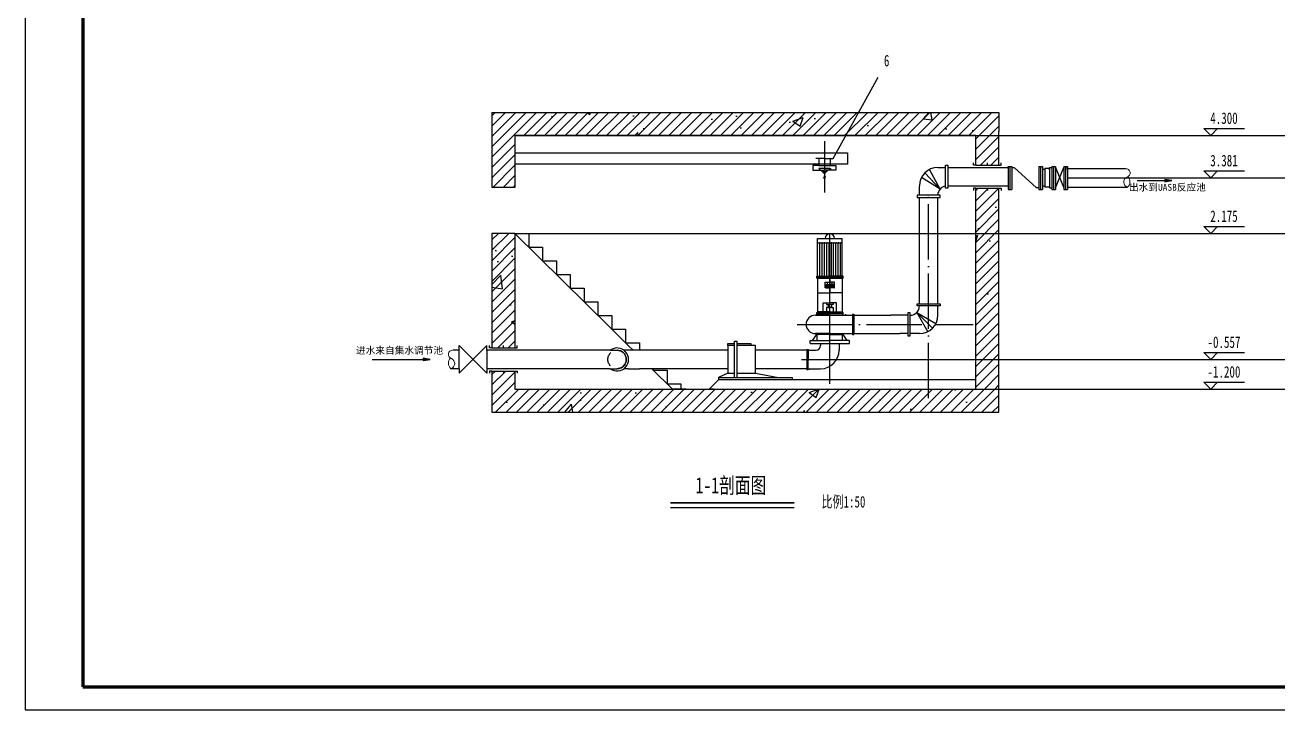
# Model space of a CAD drawing. Header units: millimetres. Extents: x 680 to 3830, y -1705 to 855.
# Drawn here: x 680 to 1224, y 261 to 558 of the extents above; entities that cross this region are included whole.
import ezdxf

# ---------------------------------------------------------------- set-up
doc = ezdxf.new("R2010")
doc.units = ezdxf.units.MM
doc.linetypes.add('ACAD_ISO04W100', pattern=[30, 24, -3, 0, -3])
doc.linetypes.add('DASHED2', pattern=[9.525, 6.35, -3.175])
doc.layers.add('法兰', color=7, linetype='Continuous', lineweight=50)
doc.styles.get("Standard").update_dxf_attribs({"font": 'txt', "bigfont": 'gbcbig.shx'})

msp = doc.modelspace()

# ---------------------------------------------------------------- hatches: boundary and pattern name
h = msp.add_hatch()
h.set_pattern_fill('ANSI31', color=256, style=0)
h.paths.add_polyline_path([(892.47682, 739.73711), (882.47682, 739.73711), (882.47682, 711.40378), (882.47682, 704.73711), (892.47682, 704.73711), (892.47682, 711.40378)])
h.paths.add_polyline_path([(892.47682, 688.07044), (892.47682, 694.73711), (882.47682, 694.73711), (882.47682, 688.07044), (882.47682, 619.73711), (890.47682, 619.73711), (1102.47682, 619.73711), (1102.47682, 678.07044), (1102.47682, 694.73711), (1092.47682, 694.73711), (1092.47682, 678.07044), (1092.47682, 629.73711), (892.47682, 629.73711)])
h.paths.add_polyline_path([(892.47682, 759.73711), (882.47682, 759.73711), (882.47682, 751.73711), (882.47682, 739.73711), (892.47682, 739.73711)], flags=17)
h.paths.add_polyline_path([(892.47682, 769.73711), (1092.47682, 769.73711), (1092.47682, 721.40378), (1092.47682, 704.73711), (1102.47682, 704.73711), (1102.47682, 721.40378), (1102.47682, 779.73711), (890.47682, 779.73711), (882.47682, 779.73711), (882.47682, 759.73711), (892.47682, 759.73711)])
h.paths.add_polyline_path([(892.47682, 510.20485), (1036.08633, 510.20485), (1041.62902, 520.20485), (882.47682, 520.20485), (882.47682, 487.70107), (892.47682, 487.70107)])
h.paths.add_polyline_path([(1102.47682, 520.20485), (1041.62902, 520.20485), (1036.08633, 510.20485), (1092.47682, 510.20485), (1102.47682, 510.20485), (1102.47682, 512.00271)])
h.paths.add_polyline_path([(1102.47682, 510.20485), (1092.47682, 510.20485), (1092.47682, 497.3077), (1102.47682, 497.3077)])
h.paths.add_polyline_path([(1102.47682, 487.3077), (1092.47682, 487.3077), (1092.47682, 467.70107), (1102.47682, 467.70107)])
h.paths.add_polyline_path([(1102.47682, 467.70107), (1092.47682, 467.70107), (1092.47682, 413.06485), (1102.47682, 413.06485)])
h.paths.add_polyline_path([(978.82155, 400.20485), (976.82155, 400.20485), (892.47682, 400.20485), (892.47682, 408.06485), (882.47682, 408.06485), (882.47682, 400.20485), (882.47682, 390.20485), (1092.47682, 390.20485), (1102.47682, 390.20485), (1102.47682, 400.20485), (1092.47682, 400.20485)])
h.paths.add_polyline_path([(892.47682, 467.70107), (882.47682, 467.70107), (882.47682, 428.04271), (882.47682, 418.06485), (892.47682, 418.06485), (892.47682, 428.04271)])
h = msp.add_hatch()
h.set_pattern_fill('AR-CONC', color=256, scale=0.25, style=0)
h.paths.add_polyline_path([(892.47682, 510.20485), (1036.08633, 510.20485), (1041.62902, 520.20485), (882.47682, 520.20485), (882.47682, 487.70107), (892.47682, 487.70107)])
h.paths.add_polyline_path([(1102.47682, 520.20485), (1041.62902, 520.20485), (1036.08633, 510.20485), (1092.47682, 510.20485), (1102.47682, 510.20485), (1102.47682, 512.00271)])
h.paths.add_polyline_path([(1102.47682, 510.20485), (1092.47682, 510.20485), (1092.47682, 497.3077), (1102.47682, 497.3077)])
h.paths.add_polyline_path([(1102.47682, 487.3077), (1092.47682, 487.3077), (1092.47682, 467.70107), (1102.47682, 467.70107)])
h.paths.add_polyline_path([(1102.47682, 467.70107), (1092.47682, 467.70107), (1092.47682, 413.06485), (1102.47682, 413.06485)])
h.paths.add_polyline_path([(1102.47682, 413.06485), (1092.47682, 413.06485), (1092.47682, 400.20485), (1102.47682, 400.20485)])
h.paths.add_polyline_path([(1102.47682, 400.20485), (1092.47682, 400.20485), (978.82155, 400.20485), (976.82155, 400.20485), (892.47682, 400.20485), (892.47682, 408.06485), (882.47682, 408.06485), (882.47682, 400.20485), (882.47682, 390.20485), (1092.47682, 390.20485), (1102.47682, 390.20485)])
h.paths.add_polyline_path([(892.47682, 467.70107), (882.47682, 467.70107), (882.47682, 428.04271), (882.47682, 418.06485), (892.47682, 418.06485), (892.47682, 428.04271)])
h.paths.add_polyline_path([(892.47682, 739.73711), (882.47682, 739.73711), (882.47682, 711.40378), (882.47682, 704.73711), (892.47682, 704.73711), (892.47682, 711.40378)])
h.paths.add_polyline_path([(892.47682, 759.73711), (882.47682, 759.73711), (882.47682, 751.73711), (882.47682, 739.73711), (892.47682, 739.73711)], flags=17)
h.paths.add_polyline_path([(892.47682, 769.73711), (1092.47682, 769.73711), (1092.47682, 721.40378), (1092.47682, 704.73711), (1102.47682, 704.73711), (1102.47682, 721.40378), (1102.47682, 779.73711), (890.47682, 779.73711), (882.47682, 779.73711), (882.47682, 759.73711), (892.47682, 759.73711)])
h.paths.add_polyline_path([(1102.47682, 678.07044), (1102.47682, 694.73711), (1092.47682, 694.73711), (1092.47682, 678.07044), (1092.47682, 629.73711), (892.47682, 629.73711), (892.47682, 688.07044), (892.47682, 694.73711), (882.47682, 694.73711), (882.47682, 688.07044), (882.47682, 619.73711), (890.47682, 619.73711), (1102.47682, 619.73711)])
at = {"lineweight": -2}
for points in [[(1174.48166, 490.17152), (1177.48166, 490.67152), (1174.48166, 491.17152)], [(852.63138, 412.56485), (855.63138, 413.06485), (852.63138, 413.56485)]]:
    msp.add_hatch(color=256, dxfattribs=at).paths.add_polyline_path(points)
h = msp.add_hatch()
h.set_pattern_fill('ANSI31', color=256, style=0)
h.paths.add_polyline_path([(1102.47682, 413.06485), (1092.47682, 413.06485), (1092.47682, 400.20485), (1102.47682, 400.20485)])

# ---------------------------------------------------------------- linework, layer by layer
at = {"lineweight": 25}
for p, q in [((679.90847, 855.08953), (679.90847, 261.08953)), ((1191.42478, 513.20485), (1201.10884, 513.20485)), ((1194.39366, 510.20485), (1191.42478, 513.20485)), ((1194.39366, 510.20485), (1197.36255, 513.20485)), ((1191.42478, 494.82485), (1201.10884, 494.82485)), ((1194.39366, 491.82485), (1191.42478, 494.82485)), ((1194.39366, 491.82485), (1197.36255, 494.82485)), ((1201.10884, 494.82485), (1206.10884, 494.82485)), ((1206.10884, 494.82485), (1209.10884, 494.82485)), ((1191.42478, 470.70107), (1201.10884, 470.70107)), ((1194.39366, 467.70107), (1191.42478, 470.70107)), ((1194.39366, 467.70107), (1197.36255, 470.70107)), ((1201.10884, 470.70106), (1206.10884, 470.70106)), ((1206.10884, 470.70106), (1209.10884, 470.70106)), ((1191.42478, 416.06485), (1201.10884, 416.06485)), ((1194.39366, 413.06485), (1191.42478, 416.06485)), ((1194.39366, 413.06485), (1197.36255, 416.06485)), ((1201.10884, 416.06485), (1206.10884, 416.06485)), ((1206.10884, 416.06485), (1209.10884, 416.06485)), ((1191.42478, 403.20485), (1201.10884, 403.20485)), ((1194.39366, 400.20485), (1191.42478, 403.20485)), ((1194.39366, 400.20485), (1197.36255, 403.20485)), ((1201.10884, 403.20485), (1206.10884, 403.20485)), ((1206.10884, 403.20485), (1209.10884, 403.20485)), ((679.90847, 261.08953), (1520.90847, 261.08953))]:
    msp.add_line(p, q, dxfattribs=at)
at = {"lineweight": 100}
for p, q in [((704.90847, 845.08953), (704.90847, 271.08953)), ((704.90847, 271.08953), (1510.90847, 271.08953))]:
    msp.add_line(p, q, dxfattribs=at)
for p, q in [((1030.54155, 500.20107), (1050.07755, 535.44752)), ((882.47682, 520.20485), (882.47682, 487.70107)), ((882.47682, 520.20485), (1102.47682, 520.20485)), ((1102.47682, 520.20485), (1102.47682, 512.00271)), ((1102.47682, 497.3077), (1102.47682, 512.00271)), ((1201.10884, 513.20485), (1209.10884, 513.20485)), ((892.47682, 510.20485), (1092.47682, 510.20485)), ((1092.47682, 510.20485), (892.47682, 510.20485)), ((892.47682, 510.20485), (892.47682, 487.70107)), ((1026.79155, 507.70107), (1026.79155, 485.45376)), ((1092.47682, 510.20485), (1046.07179, 510.20485)), ((1092.47682, 510.20485), (1250.62181, 510.20485)), ((1092.47682, 497.3077), (1092.47682, 510.20485)), ((1092.47682, 510.20485), (1124.3616, 510.20485)), ((892.47682, 502.70107), (1026.79155, 502.70107)), ((1024.29155, 500.20107), (1023.04155, 500.20107)), ((1026.79155, 500.20107), (1024.29155, 500.20107)), ((1024.29155, 500.20107), (1024.29155, 497.70107)), ((1026.79155, 502.70107), (1031.79155, 502.70107)), ((1026.79155, 500.20107), (1029.29155, 500.20107)), ((1029.29155, 500.20107), (1029.29155, 497.70107)), ((1029.29155, 500.20107), (1030.54155, 500.20107)), ((1031.79155, 502.70107), (1036.79155, 502.70107)), ((1036.79155, 502.70107), (1036.79155, 497.70107)), ((1026.79155, 497.70107), (892.47682, 497.70107)), ((1024.29155, 497.20107), (1021.79155, 497.20107)), ((1021.79155, 497.20107), (1021.79155, 495.20107)), ((1021.79155, 495.20107), (1026.79155, 495.20107)), ((1024.29155, 497.70107), (1024.29155, 497.20107)), ((1024.29155, 497.20107), (1029.29155, 497.20107)), ((1029.29155, 495.90107), (1024.29155, 495.90107)), ((1024.29155, 495.90107), (1026.29155, 494.20107)), ((1036.79155, 497.70107), (1026.79155, 497.70107)), ((1031.79155, 495.20107), (1026.79155, 495.20107)), ((1028.46802, 495.20107), (1027.29155, 494.20107)), ((1029.29155, 497.70107), (1029.29155, 497.20107)), ((1029.29155, 497.20107), (1031.79155, 497.20107)), ((1029.29155, 495.60107), (1029.29155, 495.70107)), ((1029.29155, 495.20107), (1029.29155, 495.60107)), ((1031.79155, 497.20107), (1031.79155, 495.20107)), ((1076.95205, 486.95236), (1072.38046, 495.43687)), ((1075.99713, 496.3077), (1079.36087, 496.3077)), ((1079.36087, 496.3077), (1079.36087, 497.3077)), ((1079.36087, 497.3077), (1080.36087, 497.3077)), ((1079.36087, 488.3077), (1079.36087, 496.3077)), ((1080.36087, 497.3077), (1080.36087, 488.3077)), ((1080.36087, 496.3077), (1106.47682, 496.3077)), ((1091.47682, 497.3077), (1091.47682, 498.3077)), ((1092.47682, 497.3077), (1091.47682, 497.3077)), ((1092.47682, 497.3077), (1102.47682, 497.3077)), ((1097.47682, 497.3077), (1097.47682, 498.3077)), ((1102.47682, 497.3077), (1103.47682, 497.3077)), ((1103.47682, 497.3077), (1103.47682, 498.3077)), ((1104.47682, 496.3077), (1106.47682, 496.3077)), ((1106.47682, 496.81497), (1108.09408, 496.81497)), ((1106.47682, 496.3077), (1106.47682, 496.81497)), ((1106.47682, 496.3077), (1106.47682, 486.83843)), ((1108.09408, 496.3077), (1109.09408, 496.3077)), ((1109.09408, 496.3077), (1118.80782, 487.44386)), ((1119.80782, 496.81497), (1121.42509, 496.81497)), ((1121.42509, 496.3077), (1121.42509, 487.43929)), ((1122.42509, 495.5077), (1121.42509, 495.5077)), ((1121.42509, 494.9077), (1121.42509, 488.83929)), ((1124.42509, 495.9077), (1122.42509, 495.9077)), ((1122.42509, 495.9077), (1122.42509, 487.83929)), ((1124.42509, 496.3077), (1124.42509, 487.43929)), ((1124.42509, 496.3077), (1125.42509, 496.3077)), ((1124.42509, 495.3077), (1124.42509, 495.9077)), ((1125.42509, 496.81497), (1127.04236, 496.81497)), ((1130.61048, 496.81497), (1132.22775, 496.81497)), ((1132.22775, 496.81497), (1132.22775, 486.83473)), ((1132.22775, 495.83843), (1157.44862, 495.83843)), ((1026.79155, 494.20107), (1026.79155, 493.70107)), ((1026.79155, 493.70107), (1026.79155, 491.70107)), ((1026.79155, 491.70107), (1026.79155, 492.70107)), ((1026.79155, 492.20107), (1026.79155, 492.70107)), ((1076.95205, 486.95236), (1068.86973, 491.94089)), ((1076.95205, 486.95236), (1070.34028, 493.96455)), ((1132.22775, 491.82485), (1250.62181, 491.82485)), ((892.47682, 487.70107), (882.47682, 487.70107)), ((1067.99713, 484.35862), (1066.99713, 484.35862)), ((1066.99713, 484.35862), (1066.99713, 483.35862)), ((1067.99713, 484.35862), (1067.99713, 488.25677)), ((1075.99713, 484.35862), (1067.99713, 484.35862)), ((1076.99713, 484.35862), (1075.99713, 484.35862)), ((1076.99713, 483.35862), (1076.99713, 484.35862)), ((1079.36087, 487.3077), (1079.36087, 488.3077)), ((1080.36087, 487.3077), (1079.36087, 487.3077)), ((1080.36087, 488.3077), (1106.47682, 488.3077)), ((1080.36087, 488.3077), (1080.36087, 487.3077)), ((1092.47682, 487.3077), (1091.47682, 487.3077)), ((1091.47682, 487.3077), (1091.47682, 486.3077)), ((1092.47682, 400.20485), (1092.47682, 487.3077)), ((1092.47682, 487.3077), (1102.47682, 487.3077)), ((1097.47682, 487.3077), (1097.47682, 486.3077)), ((1102.47682, 390.20485), (1102.47682, 487.3077)), ((1102.47682, 487.3077), (1103.47682, 487.3077)), ((1103.47682, 487.3077), (1103.47682, 486.3077)), ((1106.47682, 486.83843), (1108.09408, 486.83843)), ((1119.80782, 487.44386), (1118.80782, 487.44386)), ((1119.80782, 486.83637), (1121.42509, 486.83618)), ((1122.42509, 488.23929), (1121.42509, 488.23929)), ((1124.42509, 487.83929), (1122.42509, 487.83929)), ((1124.42509, 487.43929), (1125.42509, 487.43929)), ((1125.42509, 486.83557), (1127.04236, 486.83557)), ((1130.61048, 486.83493), (1132.22775, 486.83473)), ((1132.22775, 487.83843), (1158.37096, 487.83843)), ((1066.99713, 483.35862), (1075.99713, 483.35862)), ((1067.99713, 437.26485), (1067.99713, 483.35862)), ((1075.99713, 483.35862), (1076.99713, 483.35862)), ((1075.99713, 437.26485), (1075.99713, 483.35862)), ((892.47682, 467.70107), (882.47682, 467.70107)), ((882.47682, 467.70107), (882.47682, 428.04271)), ((892.47682, 467.70107), (892.47682, 428.04271)), ((892.47682, 467.70107), (933.6463, 427.04271)), ((892.47682, 467.70107), (894.47682, 467.70107)), ((892.47682, 467.70107), (898.47682, 467.70107)), ((894.47682, 467.70107), (898.47682, 467.70107)), ((898.47682, 467.70107), (898.47682, 461.77556)), ((898.47682, 467.70107), (1250.62181, 467.70107)), ((1023.84515, 465.58485), (1034.44515, 465.58485)), ((1023.84515, 449.18485), (1023.84515, 465.58485)), ((1023.84515, 463.58485), (1034.44515, 463.58485)), ((1024.64515, 463.58485), (1024.64515, 449.18485)), ((1025.64515, 463.58485), (1025.64515, 449.18485)), ((1026.64515, 463.58485), (1026.64515, 449.18485)), ((1027.64515, 463.58485), (1027.64515, 449.18485)), ((1028.64515, 463.58485), (1028.64515, 449.18485)), ((1028.84515, 463.58485), (1029.84515, 463.58485)), ((1029.14515, 402.45739), (1029.14515, 467.41225)), ((1029.64515, 463.58485), (1029.64515, 449.18485)), ((1030.64515, 463.58485), (1030.64515, 449.18485)), ((1031.64515, 463.58485), (1031.64515, 449.18485)), ((1032.64515, 463.58485), (1032.64515, 449.18485)), ((1033.64515, 463.58485), (1033.64515, 449.18485)), ((1034.44515, 449.18485), (1034.44515, 465.58485)), ((898.47682, 461.77556), (900.47682, 461.77556)), ((900.47682, 461.77556), (904.47682, 461.77556)), ((904.47682, 461.77556), (904.47682, 455.85005)), ((904.47682, 455.85005), (906.47682, 455.85005)), ((906.47682, 455.85005), (910.47682, 455.85005)), ((910.47682, 455.85005), (910.47682, 449.92454)), ((910.47682, 449.92454), (912.47682, 449.92454)), ((912.47682, 449.92454), (916.47682, 449.92454)), ((916.47682, 449.92454), (916.47682, 443.99903)), ((1023.44515, 448.78485), (1023.44515, 449.18485)), ((1023.44515, 449.18485), (1029.14515, 449.18485)), ((1023.44515, 448.38485), (1023.44515, 448.78485)), ((1023.44515, 448.78485), (1029.14515, 448.78485)), ((1023.44515, 448.38485), (1034.84515, 448.38485)), ((1023.84515, 448.38485), (1023.84515, 433.46485)), ((1027.14515, 444.15485), (1027.14515, 446.55485)), ((1027.14515, 446.55485), (1028.14515, 446.55485)), ((1028.14515, 445.55485), (1028.14515, 446.55485)), ((1028.14515, 446.55485), (1029.14515, 446.55485)), ((1034.84515, 449.18485), (1029.14515, 449.18485)), ((1034.84515, 448.78485), (1029.14515, 448.78485)), ((1029.14515, 448.38485), (1029.14515, 441.92485)), ((1030.14515, 446.55485), (1029.14515, 446.55485)), ((1030.14515, 445.55485), (1030.14515, 446.55485)), ((1031.14515, 446.55485), (1030.14515, 446.55485)), ((1031.14515, 444.15485), (1031.14515, 446.55485)), ((1034.44515, 448.38485), (1034.44515, 433.46485)), ((1034.84515, 448.78485), (1034.84515, 449.18485)), ((1034.84515, 448.38485), (1034.84515, 448.78485)), ((916.47682, 443.99903), (918.47682, 443.99903)), ((918.47682, 443.99903), (922.47682, 443.99903)), ((922.47682, 443.99903), (922.47682, 438.07353)), ((1023.84515, 442.92485), (1023.84515, 441.92485)), ((1023.84515, 441.92485), (1029.14515, 441.92485)), ((1027.34515, 444.15485), (1027.14515, 444.15485)), ((1027.54515, 444.55485), (1027.34515, 444.55485)), ((1027.34515, 444.55485), (1027.34515, 444.15485)), ((1027.34515, 444.15485), (1029.14515, 444.15485)), ((1027.54515, 445.15485), (1027.54515, 445.55485)), ((1027.54515, 445.55485), (1029.14515, 445.55485)), ((1029.14515, 445.15485), (1027.54515, 445.15485)), ((1027.54515, 445.15485), (1027.54515, 444.75485)), ((1027.54515, 444.75485), (1029.14515, 444.75485)), ((1028.14515, 444.55485), (1027.54515, 444.55485)), ((1028.14515, 444.75485), (1028.14515, 444.55485)), ((1028.14515, 444.55485), (1029.14515, 444.55485)), ((1030.74515, 445.55485), (1029.14515, 445.55485)), ((1029.14515, 445.15485), (1030.74515, 445.15485)), ((1030.74515, 444.75485), (1029.14515, 444.75485)), ((1030.14515, 444.55485), (1029.14515, 444.55485)), ((1030.94515, 444.15485), (1029.14515, 444.15485)), ((1034.44515, 441.92485), (1029.14515, 441.92485)), ((1030.14515, 444.75485), (1030.14515, 444.55485)), ((1030.14515, 444.55485), (1030.74515, 444.55485)), ((1030.74515, 445.15485), (1030.74515, 445.55485)), ((1030.74515, 445.15485), (1030.74515, 444.75485)), ((1030.74515, 444.55485), (1030.94515, 444.55485)), ((1030.94515, 444.55485), (1030.94515, 444.15485)), ((1030.94515, 444.15485), (1031.14515, 444.15485)), ((1034.44515, 442.92485), (1034.44515, 441.92485)), ((922.47682, 438.07353), (924.47682, 438.07353)), ((924.47682, 438.07353), (928.47682, 438.07353)), ((928.47682, 438.07353), (928.47682, 432.14802)), ((1026.26933, 433.66485), (1026.26933, 437.66485)), ((1026.26933, 435.66485), (1026.26933, 437.66485)), ((1026.26933, 437.66485), (1029.14515, 437.66485)), ((1027.70724, 437.66485), (1027.70724, 436.86485)), ((1027.70724, 436.86485), (1029.14515, 436.86485)), ((1028.4262, 435.66485), (1027.70724, 435.66485)), ((1027.70724, 435.66485), (1027.70724, 433.66485)), ((1028.4262, 436.86485), (1028.4262, 435.66485)), ((1028.4262, 435.66485), (1029.14515, 435.66485)), ((1032.02097, 437.66485), (1029.14515, 437.66485)), ((1030.58306, 436.86485), (1029.14515, 436.86485)), ((1029.86411, 435.66485), (1029.14515, 435.66485)), ((1029.86411, 436.86485), (1029.86411, 435.66485)), ((1029.86411, 435.66485), (1030.58306, 435.66485)), ((1030.58306, 437.66485), (1030.58306, 436.86485)), ((1030.58306, 435.66485), (1030.58306, 433.66485)), ((1032.02097, 433.66485), (1032.02097, 437.66485)), ((1032.02097, 435.66485), (1032.02097, 437.66485)), ((1066.99713, 436.26485), (1066.99713, 437.26485)), ((1066.99713, 437.26485), (1075.99713, 437.26485)), ((1067.99713, 436.26485), (1066.99713, 436.26485)), ((1076.99713, 436.26485), (1067.99713, 436.26485)), ((1075.99713, 437.26485), (1076.99713, 437.26485)), ((1075.99713, 432.26485), (1075.99713, 436.26485)), ((1076.99713, 437.26485), (1076.99713, 436.26485)), ((928.47682, 432.14802), (930.47682, 432.14802)), ((930.47682, 432.14802), (934.47682, 432.14802)), ((934.47682, 432.14802), (934.47682, 426.22251)), ((1022.84515, 432.26485), (1038.98515, 432.26485)), ((1023.44515, 432.26485), (1023.44515, 433.46485)), ((1023.44515, 433.46485), (1029.14515, 433.46485)), ((1023.44515, 432.86485), (1029.14515, 432.86485)), ((1029.14515, 433.66485), (1023.84515, 433.66485)), ((1026.49515, 433.66485), (1024.49515, 433.66485)), ((1024.49515, 433.66485), (1025.49515, 433.66485)), ((1029.14515, 433.66485), (1034.44515, 433.66485)), ((1034.84515, 433.46485), (1029.14515, 433.46485)), ((1034.84515, 432.86485), (1029.14515, 432.86485)), ((1034.84515, 432.26485), (1034.84515, 433.46485)), ((1035.84515, 432.46485), (1035.84515, 432.26485)), ((1036.24515, 432.46485), (1035.84515, 432.46485)), ((1035.84515, 432.26485), (1036.04515, 432.26485)), ((1036.04515, 432.26485), (1036.24515, 432.26485)), ((1036.24515, 432.26485), (1036.24515, 432.46485)), ((1038.98515, 432.66485), (1039.48515, 432.66485)), ((1038.98515, 432.66485), (1038.98515, 432.26485)), ((1038.98515, 432.26485), (1038.98515, 428.26485)), ((1039.48515, 432.66485), (1039.48515, 428.26485)), ((1039.48515, 432.26485), (1039.54515, 432.26485)), ((1039.48515, 432.26485), (1039.48515, 424.26485)), ((1039.54515, 432.26485), (1039.54515, 424.26485)), ((1039.54515, 432.26485), (1055.54515, 432.26485)), ((1062.99713, 432.26485), (1055.54515, 432.26485)), ((1063.99713, 433.26485), (1062.99713, 433.26485)), ((1062.99713, 433.26485), (1062.99713, 424.26485)), ((1063.99713, 432.26485), (1063.99713, 433.26485)), ((1063.99713, 423.26485), (1063.99713, 432.26485)), ((1066.82698, 433.43533), (1075.19006, 428.60691)), ((1066.82698, 433.43533), (1073.65399, 426.608)), ((1066.82698, 433.43533), (1071.655, 425.07202)), ((882.47682, 428.04271), (882.47682, 418.06485)), ((892.47682, 428.04271), (892.47682, 418.04271)), ((933.6463, 427.04271), (941.74687, 419.04271)), ((934.47682, 426.22251), (936.47682, 426.22251)), ((936.47682, 426.22251), (940.47682, 426.22251)), ((940.47682, 426.22251), (940.47682, 420.297)), ((1029.14515, 424.26485), (1022.84515, 424.26485)), ((1023.24515, 423.86485), (1023.24515, 424.26485)), ((1029.14515, 424.26485), (1038.98515, 424.26485)), ((1035.04515, 423.86485), (1035.04515, 424.26485)), ((1038.98515, 428.26485), (1038.98515, 424.26485)), ((1038.98515, 424.26485), (1038.98515, 423.86485)), ((1039.48515, 423.86485), (1039.48515, 428.26485)), ((1039.48515, 424.26485), (1039.54515, 424.26485)), ((1039.54515, 424.26485), (1059.54515, 424.26485)), ((1043.54515, 424.26485), (1049.54515, 424.26485)), ((1049.54515, 424.26485), (1059.54515, 424.26485)), ((1062.99713, 424.26485), (1059.54515, 424.26485)), ((1062.99713, 424.26485), (1062.99713, 423.26485)), ((1067.99713, 424.26485), (1063.99713, 424.26485)), ((881.47682, 418.06485), (881.47682, 419.06485)), ((887.47682, 418.06485), (887.47682, 419.06485)), ((893.47682, 418.06485), (893.47682, 419.06485)), ((940.47682, 420.297), (942.47682, 420.297)), ((941.74687, 419.04271), (943.7496, 417.06485)), ((942.47682, 420.297), (946.47682, 420.297)), ((946.47682, 420.297), (946.47682, 417.06485)), ((946.47682, 419.04271), (946.47682, 417.06485)), ((984.82155, 420.06485), (987.79155, 420.06485)), ((984.82155, 419.06485), (984.82155, 420.06485)), ((986.82155, 419.06485), (984.82155, 419.06485)), ((984.82155, 419.06485), (984.82155, 409.06485)), ((987.79155, 419.06485), (986.82155, 419.06485)), ((987.79155, 420.06485), (987.79155, 421.06485)), ((987.79155, 421.06485), (988.79155, 421.06485)), ((987.79155, 405.20485), (987.79155, 420.06485)), ((988.79155, 421.06485), (988.79155, 409.06485)), ((988.79155, 420.06485), (992.82155, 420.06485)), ((996.82155, 419.06485), (988.79155, 419.06485)), ((992.82155, 420.06485), (994.82155, 420.06485)), ((994.82155, 420.06485), (994.82155, 419.06485)), ((996.82155, 417.06485), (996.82155, 419.06485)), ((1020.64515, 420.06485), (1020.64515, 421.26485)), ((1020.64515, 421.26485), (1029.14515, 421.26485)), ((1020.64515, 420.06485), (1037.64515, 420.06485)), ((1021.64515, 421.26485), (1023.44515, 423.86485)), ((1035.04515, 424.06485), (1023.24515, 424.06485)), ((1023.64515, 423.86485), (1023.24515, 423.86485)), ((1023.64515, 421.26485), (1023.64515, 423.86485)), ((1029.14515, 423.86485), (1023.64515, 423.86485)), ((1025.14515, 420.06485), (1025.14515, 419.06485)), ((1029.14515, 423.86485), (1034.64515, 423.86485)), ((1037.64515, 421.26485), (1029.14515, 421.26485)), ((1033.14515, 420.06485), (1033.14515, 417.06485)), ((1034.64515, 423.86485), (1035.04515, 423.86485)), ((1034.64515, 421.26485), (1034.64515, 423.86485)), ((1036.64515, 421.26485), (1034.84515, 423.86485)), ((1037.64515, 420.06485), (1037.64515, 421.26485)), ((1038.98515, 423.86485), (1039.48515, 423.86485)), ((1062.99713, 423.26485), (1063.99713, 423.26485)), ((868.25345, 417.06485), (865.5658, 417.06485)), ((933.6463, 417.06485), (880.25345, 417.06485)), ((882.47682, 418.06485), (881.47682, 418.06485)), ((882.47682, 418.06485), (892.47682, 418.06485)), ((892.47682, 418.06485), (893.47682, 418.06485)), ((933.82155, 417.06485), (933.6463, 417.06485)), ((933.82155, 417.06485), (936.82155, 417.06485)), ((984.82155, 417.06485), (939.82155, 417.06485)), ((1019.14515, 417.06485), (996.82155, 417.06485)), ((1006.79155, 417.06485), (996.82155, 417.06485)), ((996.82155, 407.06485), (996.82155, 417.06485)), ((1019.14515, 417.06485), (1019.20515, 417.06485)), ((1019.14515, 417.06485), (1019.14515, 409.06485)), ((1019.20515, 417.46485), (1019.70515, 417.46485)), ((1019.20515, 417.46485), (1019.20515, 417.06485)), ((1019.20515, 417.06485), (1019.20515, 413.06485)), ((1019.70515, 417.46485), (1019.70515, 413.06485)), ((1019.70515, 417.46485), (1019.90515, 417.46485)), ((1019.70515, 417.06485), (1023.14515, 417.06485)), ((1019.90515, 417.46485), (1019.90515, 417.06485)), ((868.25345, 409.06485), (864.64345, 409.06485)), ((933.82155, 409.06485), (880.25345, 409.06485)), ((882.47682, 408.06485), (881.47682, 408.06485)), ((881.47682, 408.06485), (881.47682, 407.06485)), ((882.47682, 408.06485), (882.47682, 400.20485)), ((882.47682, 408.06485), (892.47682, 408.06485)), ((887.47682, 408.06485), (887.47682, 407.06485)), ((892.47682, 408.06485), (892.47682, 400.20485)), ((892.47682, 408.06485), (893.47682, 408.06485)), ((893.47682, 408.06485), (893.47682, 407.06485)), ((933.82155, 409.06485), (936.82155, 409.06485)), ((941.74687, 409.06485), (939.82155, 409.06485)), ((941.74687, 409.06485), (946.47682, 409.06485)), ((984.82155, 409.06485), (946.47682, 409.06485)), ((951.85017, 409.06485), (960.82155, 400.20485)), ((952.47682, 409.06485), (952.47682, 408.44598)), ((952.47682, 408.44598), (954.47682, 408.44598)), ((954.47682, 408.44598), (958.47682, 408.44598)), ((958.47682, 408.44598), (958.47682, 402.52048)), ((984.82155, 409.06485), (984.79155, 409.06485)), ((984.82155, 409.06485), (984.82155, 407.06485)), ((988.79155, 409.06485), (988.79155, 405.20485)), ((1000.79155, 409.06485), (996.82155, 409.06485)), ((1019.14515, 409.06485), (999.17515, 409.06485)), ((1016.79155, 413.06485), (1250.62181, 413.06485)), ((1019.20515, 409.06485), (1019.14515, 409.06485)), ((1019.20515, 413.06485), (1019.20515, 409.06485)), ((1019.20515, 409.06485), (1019.20515, 408.66485)), ((1019.20515, 408.66485), (1019.70515, 408.66485)), ((1019.70515, 408.66485), (1019.70515, 413.06485)), ((1019.70515, 409.06485), (1025.14515, 409.06485)), ((1020.10515, 409.06485), (1020.10515, 408.86485)), ((1020.10515, 408.86485), (1020.30515, 408.86485)), ((1020.30515, 408.86485), (1020.50515, 408.86485)), ((1020.50515, 408.86485), (1020.50515, 409.06485)), ((958.47682, 402.52048), (960.47682, 402.52048)), ((960.47682, 402.52048), (964.47682, 402.52048)), ((964.47682, 402.52048), (964.47682, 400.20485)), ((980.82155, 404.20485), (976.82155, 400.20485)), ((984.82155, 407.06485), (980.82155, 405.26364)), ((980.82155, 405.20485), (1012.82155, 405.20485)), ((980.82155, 405.20485), (980.82155, 404.20485)), ((1092.47682, 404.20485), (980.82155, 404.20485)), ((984.82155, 407.06485), (987.79155, 407.06485)), ((988.79155, 407.06485), (996.82155, 407.06485)), ((996.82155, 407.06485), (1006.82155, 405.20485)), ((1012.82155, 405.20485), (1012.82155, 404.20485)), ((882.47682, 400.20485), (882.47682, 390.20485)), ((892.47682, 400.20485), (1092.47682, 400.20485)), ((966.82155, 400.20485), (960.82155, 400.20485)), ((978.82155, 400.20485), (976.82155, 400.20485)), ((978.82155, 400.20485), (1092.47682, 400.20485)), ((1092.47682, 400.20485), (1250.62181, 400.20485)), ((882.47682, 390.20485), (1092.47682, 390.20485)), ((1092.47682, 390.20485), (1102.47682, 390.20485)), ((960.033, 348.89546), (1013.69025, 348.89546))]:
    msp.add_line(p, q)
at = {"color": 7}
for p, q in [((1106.47682, 496.33843), (1106.47682, 486.83843)), ((1132.22775, 496.81497), (1132.22775, 486.83473)), ((1132.22775, 495.33843), (1132.22775, 496.33843)), ((1132.22775, 496.33843), (1132.22775, 487.33497)), ((1132.22775, 487.33497), (1132.22775, 486.83473))]:
    msp.add_line(p, q, dxfattribs=at)
at = {"lineweight": -2}
for p, q in [((1162.43754, 490.67152), (1174.48166, 490.67152)), ((1174.48166, 491.17152), (1174.48166, 490.17152)), ((1177.48166, 490.67152), (1174.48166, 491.17152)), ((1174.48166, 490.17152), (1177.48166, 490.67152)), ((852.63138, 413.56485), (852.63138, 412.56485)), ((855.63138, 413.06485), (852.63138, 413.56485)), ((830.49956, 413.06485), (852.63138, 413.06485)), ((852.63138, 412.56485), (855.63138, 413.06485))]:
    msp.add_line(p, q, dxfattribs=at)
at = {"linetype": 'ACAD_ISO04W100'}
for p, q in [((1071.99713, 396.27382), (1071.99713, 486.27891)), ((1014.98217, 428.26485), (1091.39545, 428.26485))]:
    msp.add_line(p, q, dxfattribs=at)
at = {"color": 1}
for p, q in [((868.25345, 417.06485), (868.25345, 419.06485)), ((880.25345, 419.06485), (868.25345, 407.06485)), ((868.25345, 419.06485), (880.25345, 407.06485)), ((880.25345, 417.06485), (880.25345, 419.06485)), ((868.25345, 409.06485), (868.25345, 417.06485)), ((880.25345, 417.06485), (880.25345, 407.06485)), ((868.25345, 409.06485), (868.25345, 407.06485))]:
    msp.add_line(p, q, dxfattribs=at)
at = {"lineweight": 35}
msp.add_line((960.033, 350.89546), (1013.69025, 350.89546), dxfattribs=at)
for centre, radius in [((1029.29155, 495.70107), 0.2), ((1026.79155, 494.20107), 0.5)]:
    msp.add_circle(centre, radius)
at = {"linetype": 'DASHED2'}
msp.add_circle((936.82155, 413.06485), 4, dxfattribs=at)
for centre, radius, start, end in [((1075.99713, 488.3077), 8, 90, 180), ((1026.79155, 492.20107), 0.5, 180, 90), ((1079.99713, 484.35862), 4, 99.1526511, 180), ((1029.14515, 465.58485), 2, 0, 180), ((1063.99713, 436.26485), 4, 270, 0), ((1022.84515, 428.26485), 4, 90, 270), ((1067.99713, 432.26485), 8, 270, 0), ((1023.14515, 419.06485), 2, 270, 0), ((936.82155, 413.06485), 5, 233.1301024, 126.8698976), ((936.82155, 413.06485), 4, 52.6504991, 90), ((936.82155, 413.06485), 4, 270, 90), ((1025.14515, 417.06485), 8, 270, 0), ((936.82155, 413.06485), 4, 270, 324.2002805)]:
    msp.add_arc(centre, radius, start, end)
at = {"lineweight": 0}
for centre, radius, start, end in [((1157.61022, 493.97355), 1.82114, 282.990295, 95.0910891), ((1159.04437, 490.06089), 2.37102, 115.6078133, 253.5000373), ((1156.07496, 490.16554), 3.30555, 313.9945982, 42.3866), ((865.40419, 415.25089), 1.82114, 84.9089109, 257.009705), ((866.93946, 411.44288), 3.30555, 137.6134, 226.0054018), ((863.97005, 411.33823), 2.37102, 286.4999627, 64.3921867)]:
    msp.add_arc(centre, radius, start, end, dxfattribs=at)
for p in [(1024.84515, 463.58485), (1025.84515, 463.58485), (1026.84515, 463.58485), (1027.84515, 463.58485), (1028.84515, 463.58485), (1029.84515, 463.58485), (1030.84515, 463.58485), (1031.84515, 463.58485), (1032.84515, 463.58485), (1033.84515, 463.58485)]:
    msp.add_point(p)
at = {"layer": '法兰', "color": 7, "lineweight": 25}
for p, q in [((1106.47682, 496.81497), (1106.47682, 486.83843)), ((1107.28545, 496.81497), (1107.28545, 486.83843)), ((1108.09408, 496.81497), (1108.09408, 486.83843)), ((1119.80782, 496.81497), (1119.80782, 486.83637)), ((1120.61645, 496.81497), (1120.61645, 486.83627)), ((1121.42509, 496.81497), (1121.42509, 486.83618)), ((1125.42509, 496.81497), (1125.42509, 486.83557)), ((1126.23372, 496.81497), (1126.23372, 486.83547)), ((1127.04236, 496.81497), (1127.04236, 486.83537)), ((1130.61048, 496.81497), (1130.61048, 486.83493)), ((1131.41911, 496.81497), (1131.41911, 486.83483))]:
    msp.add_line(p, q, dxfattribs=at)
at = {"layer": '法兰', "color": 7, "linetype": 'Continuous', "lineweight": 25, "ltscale": 0.2}
for p, q in [((1127.04236, 496.3077), (1130.61048, 487.44386)), ((1127.04236, 487.44386), (1130.61048, 496.3077))]:
    msp.add_line(p, q, dxfattribs=at)

# ---------------------------------------------------------------- texts
at = {"lineweight": 25, "char_height": 5, "width": 30, "attachment_point": 2}
for s, insert in [('{\\fFangSong|b0|i0|c134|p49;\\W0.7;6}', (1053.78279, 545.16734)), ('{\\fFangSong|b0|i0|c134|p49;\\W0.7;4.300}', (1200.16425, 520.21366)), ('{\\fFangSong|b0|i0|c134|p49;\\W0.7;3.381}', (1200.16425, 501.83366)), ('{\\fFangSong|b0|i0|c134|p49;\\W0.7;2.175}', (1200.16425, 477.70987)), ('{\\fFangSong|b0|i0|c134|p49;\\W0.7;-0.557}', (1200.16425, 423.07366)), ('{\\fFangSong|b0|i0|c134|p49;\\W0.7;-1.200}', (1200.16425, 410.21366))]:
    msp.add_mtext(s, dxfattribs=dict(at, insert=insert))
at = {"lineweight": -2, "char_height": 3, "attachment_point": 1}
for s, insert, width in [('{\\fFangSong|b1|i0|c134|p49;出水到UASB反应池}', (1158.93898, 489.2386), 39.9924799), ('{\\fFangSong|b1|i0|c134|p49;进水来自集水调节池}', (823.4896, 418.48992), 39.468646)]:
    msp.add_mtext(s, dxfattribs=dict(at, insert=insert, width=width))
at = {"lineweight": 0, "attachment_point": 2}
for s, insert, char_height, width in [('{\\fFangSong|b0|i0|c134|p49;\\W0.714;1-1剖面图}', (986.21082, 361.99917), 7, 137.633324), ('{\\fFangSong|b0|i0|c134|p49;\\W0.7;比例1:50}', (1035.03707, 353.86542), 5, 71.4710048)]:
    msp.add_mtext(s, dxfattribs=dict(at, insert=insert, char_height=char_height, width=width))

doc.saveas('drawing.dxf')
